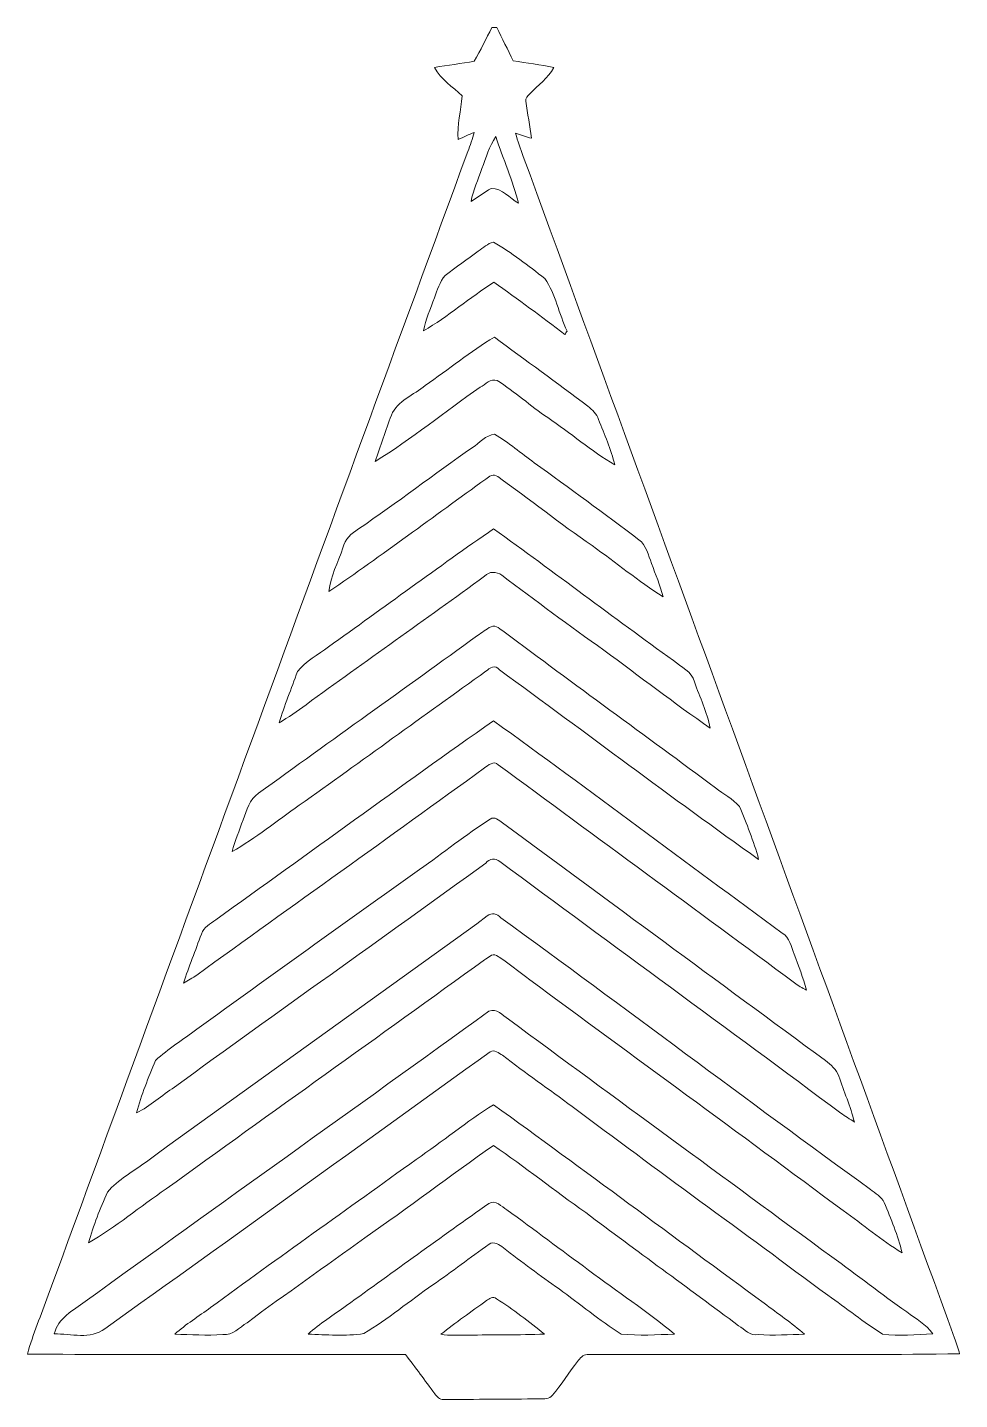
# Model space of a CAD drawing. Header units: centimetres. Extents: x -10.9 to 10.9, y -16 to 16.
import ezdxf

# ---------------------------------------------------------------- set-up
doc = ezdxf.new("R2010")
doc.units = ezdxf.units.CM
doc.header["$MEASUREMENT"] = 0
doc.layers.add('Layer 1', color=7, linetype='Continuous')

msp = doc.modelspace()

# ---------------------------------------------------------------- linework, layer by layer
at = {"layer": 'Layer 1', "color": 8, "lineweight": 9}
for points, knots in [([(-0.03881, 16.01259), (-0.01024, 16.01259), (0.04656, 16.01259), (0.07514, 16.01259), (0.07514, 16.01259), (0.20602, 15.75401), (0.32984, 15.49189), (0.46072, 15.23295), (0.46072, 15.23295), (0.77646, 15.18215), (1.09466, 15.14335), (1.40828, 15.07808), (1.40828, 15.07808), (1.27705, 14.8255), (1.0354, 14.66322), (0.84419, 14.46108), (0.84419, 14.46108), (0.79974, 14.41592), (0.74365, 14.35948), (0.75529, 14.28927), (0.75529, 14.28927), (0.79163, 14.00035), (0.85125, 13.71425), (0.88511, 13.42497), (0.88511, 13.42497), (0.76023, 13.46201), (0.63887, 13.50681), (0.5154, 13.54703), (0.5154, 13.54703), (0.55915, 13.36041), (0.62723, 13.1812), (0.69567, 13.00234), (0.69567, 13.00234), (4.04953, 3.8093), (7.4094, -5.38161), (10.75443, -14.57818), (10.75443, -14.57818), (10.79818, -14.69883), (10.8391, -14.82124), (10.87085, -14.94613), (10.87085, -14.94613), (7.97596, -14.98564), (5.07999, -14.94718), (2.1851, -14.96412), (2.1851, -14.96412), (2.08386, -14.95812), (2.02353, -15.0576), (1.96179, -15.12146), (1.96179, -15.12146), (1.75401, -15.37651), (1.5889, -15.66473), (1.37442, -15.9145), (1.37442, -15.9145), (1.30704, -16.00905), (1.17298, -15.99776), (1.07314, -16.00058), (1.07314, -16.00058), (0.32737, -15.99811), (-0.41875, -16.01222), (-1.16453, -16.01257), (-1.16453, -16.01257), (-1.25554, -16.01363), (-1.32292, -15.94449), (-1.37231, -15.8764), (-1.37231, -15.8764), (-1.59633, -15.5709), (-1.81999, -15.26504), (-2.04965, -14.96412), (-2.04965, -14.96412), (-4.99005, -14.95107), (-7.9308, -14.97893), (-10.87085, -14.95107), (-10.87085, -14.95107), (-10.74244, -14.48152), (-10.55124, -14.03243), (-10.38649, -13.57558), (-10.38649, -13.57558), (-7.12012, -4.67853), (-3.8661, 4.22241), (-0.59832, 13.11876), (-0.59832, 13.11876), (-0.54293, 13.26445), (-0.49107, 13.41121), (-0.44909, 13.56149), (-0.44909, 13.56149), (-0.57997, 13.51634), (-0.70345, 13.45425), (-0.82798, 13.39463), (-0.82798, 13.39463), (-0.85091, 13.73859), (-0.76271, 14.07514), (-0.72955, 14.41522), (-0.72955, 14.41522), (-0.9518, 14.62547), (-1.22944, 14.79939), (-1.37337, 15.07879), (-1.37337, 15.07879), (-1.06575, 15.13241), (-0.75566, 15.17051), (-0.44768, 15.22343), (-0.44768, 15.22343), (-0.30128, 15.48096), (-0.17251, 15.74801), (-0.03881, 16.01259), (-0.03881, 16.01259), (-0.03881, 16.01259), (-0.03881, 16.01259), (-0.03881, 16.01259)], [0, 0, 0, 0, 0.03571429, 0.03571429, 0.03571429, 0.03571429, 0.07142857, 0.07142857, 0.07142857, 0.07142857, 0.10714286, 0.10714286, 0.10714286, 0.10714286, 0.14285714, 0.14285714, 0.14285714, 0.14285714, 0.17857143, 0.17857143, 0.17857143, 0.17857143, 0.21428571, 0.21428571, 0.21428571, 0.21428571, 0.25, 0.25, 0.25, 0.25, 0.28571429, 0.28571429, 0.28571429, 0.28571429, 0.32142857, 0.32142857, 0.32142857, 0.32142857, 0.35714286, 0.35714286, 0.35714286, 0.35714286, 0.39285714, 0.39285714, 0.39285714, 0.39285714, 0.42857143, 0.42857143, 0.42857143, 0.42857143, 0.46428571, 0.46428571, 0.46428571, 0.46428571, 0.5, 0.5, 0.5, 0.5, 0.53571429, 0.53571429, 0.53571429, 0.53571429, 0.57142857, 0.57142857, 0.57142857, 0.57142857, 0.60714286, 0.60714286, 0.60714286, 0.60714286, 0.64285714, 0.64285714, 0.64285714, 0.64285714, 0.67857143, 0.67857143, 0.67857143, 0.67857143, 0.71428571, 0.71428571, 0.71428571, 0.71428571, 0.75, 0.75, 0.75, 0.75, 0.78571429, 0.78571429, 0.78571429, 0.78571429, 0.82142857, 0.82142857, 0.82142857, 0.82142857, 0.85714286, 0.85714286, 0.85714286, 0.85714286, 0.89285714, 0.89285714, 0.89285714, 0.89285714, 0.92857143, 0.92857143, 0.92857143, 0.92857143, 1, 1, 1, 1]), ([(-0.272, 12.72012), (-0.35596, 12.46365), (-0.47873, 12.21706), (-0.52282, 11.94895), (-0.52282, 11.94895), (-0.36619, 12.04984), (-0.21873, 12.1659), (-0.05363, 12.25339), (-0.05363, 12.25339), (0.20637, 12.26115), (0.37288, 12.02479), (0.58455, 11.90838), (0.58455, 11.90838), (0.44873, 12.44072), (0.22859, 12.94519), (0.05115, 13.46377), (0.05115, 13.46377), (-0.09808, 13.23658), (-0.17075, 12.96988), (-0.272, 12.72012), (-0.272, 12.72012), (-0.272, 12.72012), (-0.272, 12.72012), (-0.272, 12.72012)], [0, 0, 0, 0, 0.14285714, 0.14285714, 0.14285714, 0.14285714, 0.28571429, 0.28571429, 0.28571429, 0.28571429, 0.42857143, 0.42857143, 0.42857143, 0.42857143, 0.57142857, 0.57142857, 0.57142857, 0.57142857, 0.71428571, 0.71428571, 0.71428571, 0.71428571, 1, 1, 1, 1]), ([(-0.3549, 10.79325), (-0.61031, 10.60063), (-0.87525, 10.42107), (-1.12501, 10.22175), (-1.12501, 10.22175), (-1.25484, 10.07428), (-1.31234, 9.88167), (-1.38007, 9.7014), (-1.38007, 9.7014), (-1.46615, 9.44563), (-1.58645, 9.19975), (-1.63231, 8.93234), (-1.63231, 8.93234), (-1.05481, 9.26254), (-0.55281, 9.70669), (0.00775, 10.0637), (0.00775, 10.0637), (0.56938, 9.67035), (1.12289, 9.26466), (1.66334, 8.84238), (1.66334, 8.84238), (1.68133, 8.87061), (1.69968, 8.89883), (1.71802, 8.92705), (1.71802, 8.92705), (1.52399, 9.32675), (1.45167, 9.78536), (1.19662, 10.1519), (1.19662, 10.1519), (0.80927, 10.45035), (0.42474, 10.76044), (-0.00212, 11.00209), (-0.00212, 11.00209), (-0.139, 10.97352), (-0.24025, 10.86415), (-0.3549, 10.79325), (-0.3549, 10.79325), (-0.3549, 10.79325), (-0.3549, 10.79325), (-0.3549, 10.79325)], [0, 0, 0, 0, 0.09090909, 0.09090909, 0.09090909, 0.09090909, 0.18181818, 0.18181818, 0.18181818, 0.18181818, 0.27272727, 0.27272727, 0.27272727, 0.27272727, 0.36363636, 0.36363636, 0.36363636, 0.36363636, 0.45454545, 0.45454545, 0.45454545, 0.45454545, 0.54545455, 0.54545455, 0.54545455, 0.54545455, 0.63636364, 0.63636364, 0.63636364, 0.63636364, 0.72727273, 0.72727273, 0.72727273, 0.72727273, 0.81818182, 0.81818182, 0.81818182, 0.81818182, 1, 1, 1, 1]), ([(-1.59209, 7.65811), (-1.85456, 7.42916), (-2.24367, 7.30745), (-2.38161, 6.96102), (-2.38161, 6.96102), (-2.51743, 6.60507), (-2.63949, 6.24347), (-2.76085, 5.88187), (-2.76085, 5.88187), (-1.9103, 6.40787), (-1.13313, 7.04216), (-0.31292, 7.61295), (-0.31292, 7.61295), (-0.18698, 7.67963), (-0.07585, 7.82497), (0.08713, 7.77206), (0.08713, 7.77206), (0.49847, 7.50994), (0.86077, 7.17868), (1.26435, 6.90493), (1.26435, 6.90493), (1.79246, 6.5458), (2.28105, 6.12952), (2.82927, 5.80003), (2.82927, 5.80003), (2.73931, 6.16586), (2.58797, 6.51299), (2.44933, 6.86224), (2.44933, 6.86224), (2.41371, 6.99771), (2.30187, 7.08485), (2.20275, 7.17269), (2.20275, 7.17269), (1.48201, 7.71773), (0.74647, 8.24266), (0.02292, 8.78382), (0.02292, 8.78382), (-0.54399, 8.45151), (-1.0474, 8.02394), (-1.59209, 7.65811), (-1.59209, 7.65811), (-1.59209, 7.65811), (-1.59209, 7.65811), (-1.59209, 7.65811)], [0, 0, 0, 0, 0.08333333, 0.08333333, 0.08333333, 0.08333333, 0.16666667, 0.16666667, 0.16666667, 0.16666667, 0.25, 0.25, 0.25, 0.25, 0.33333333, 0.33333333, 0.33333333, 0.33333333, 0.41666667, 0.41666667, 0.41666667, 0.41666667, 0.5, 0.5, 0.5, 0.5, 0.58333333, 0.58333333, 0.58333333, 0.58333333, 0.66666667, 0.66666667, 0.66666667, 0.66666667, 0.75, 0.75, 0.75, 0.75, 0.83333333, 0.83333333, 0.83333333, 0.83333333, 1, 1, 1, 1]), ([(-0.49319, 6.20643), (-1.38431, 5.58237), (-2.25002, 4.92267), (-3.14643, 4.30637), (-3.14643, 4.30637), (-3.31153, 4.20124), (-3.4731, 4.06895), (-3.51367, 3.8661), (-3.51367, 3.8661), (-3.61915, 3.52532), (-3.81036, 3.205), (-3.83752, 2.8441), (-3.83752, 2.8441), (-2.60139, 3.695), (-1.39912, 4.59494), (-0.18028, 5.47018), (-0.18028, 5.47018), (-0.10584, 5.53721), (0.0074, 5.6053), (0.09842, 5.52769), (0.09842, 5.52769), (0.83996, 5.00205), (1.55222, 4.43549), (2.2994, 3.9169), (2.2994, 3.9169), (2.85679, 3.52602), (3.37996, 3.0854), (3.95816, 2.72416), (3.95816, 2.72416), (3.88725, 2.9898), (3.77789, 3.24345), (3.68793, 3.50239), (3.68793, 3.50239), (3.60785, 3.69254), (3.56728, 3.92502), (3.39125, 4.05625), (3.39125, 4.05625), (2.58409, 4.66267), (1.77023, 5.26099), (0.95179, 5.85189), (0.95179, 5.85189), (0.64346, 6.07379), (0.35454, 6.32426), (0.02645, 6.51687), (0.02645, 6.51687), (-0.18275, 6.50065), (-0.32456, 6.30697), (-0.49319, 6.20643), (-0.49319, 6.20643), (-0.49319, 6.20643), (-0.49319, 6.20643), (-0.49319, 6.20643)], [0, 0, 0, 0, 0.07142857, 0.07142857, 0.07142857, 0.07142857, 0.14285714, 0.14285714, 0.14285714, 0.14285714, 0.21428571, 0.21428571, 0.21428571, 0.21428571, 0.28571429, 0.28571429, 0.28571429, 0.28571429, 0.35714286, 0.35714286, 0.35714286, 0.35714286, 0.42857143, 0.42857143, 0.42857143, 0.42857143, 0.5, 0.5, 0.5, 0.5, 0.57142857, 0.57142857, 0.57142857, 0.57142857, 0.64285714, 0.64285714, 0.64285714, 0.64285714, 0.71428571, 0.71428571, 0.71428571, 0.71428571, 0.78571429, 0.78571429, 0.78571429, 0.78571429, 0.85714286, 0.85714286, 0.85714286, 0.85714286, 1, 1, 1, 1]), ([(-3.84881, 1.55435), (-4.09293, 1.36914), (-4.38821, 1.22697), (-4.57165, 0.97615), (-4.57165, 0.97615), (-4.71947, 0.58033), (-4.87222, 0.18487), (-5.00275, -0.2173), (-5.00275, -0.2173), (-4.78191, -0.09348), (-4.57977, 0.05998), (-4.37269, 0.20533), (-4.37269, 0.20533), (-2.9898, 1.21215), (-1.59386, 2.19993), (-0.20779, 3.20217), (-0.20779, 3.20217), (-0.10372, 3.32177), (0.07584, 3.31894), (0.19226, 3.22475), (0.19226, 3.22475), (0.98248, 2.63632), (1.772, 2.04683), (2.57598, 1.47674), (2.57598, 1.47674), (3.40183, 0.87102), (4.21111, 0.24166), (5.05354, -0.34077), (5.05354, -0.34077), (4.98474, 0.03352), (4.81225, 0.37854), (4.68876, 0.73555), (4.68876, 0.73555), (4.62738, 0.97932), (4.3762, 1.08374), (4.20052, 1.23332), (4.20052, 1.23332), (2.78976, 2.24403), (1.41111, 3.29884), (0.0014, 4.3106), (0.0014, 4.3106), (-1.29505, 3.41067), (-2.56541, 2.47298), (-3.84881, 1.55435), (-3.84881, 1.55435), (-3.84881, 1.55435), (-3.84881, 1.55435), (-3.84881, 1.55435)], [0, 0, 0, 0, 0.07692308, 0.07692308, 0.07692308, 0.07692308, 0.15384615, 0.15384615, 0.15384615, 0.15384615, 0.23076923, 0.23076923, 0.23076923, 0.23076923, 0.30769231, 0.30769231, 0.30769231, 0.30769231, 0.38461538, 0.38461538, 0.38461538, 0.38461538, 0.46153846, 0.46153846, 0.46153846, 0.46153846, 0.53846154, 0.53846154, 0.53846154, 0.53846154, 0.61538462, 0.61538462, 0.61538462, 0.61538462, 0.69230769, 0.69230769, 0.69230769, 0.69230769, 0.76923077, 0.76923077, 0.76923077, 0.76923077, 0.84615385, 0.84615385, 0.84615385, 0.84615385, 1, 1, 1, 1]), ([(-0.05539, 2.02601), (-0.16899, 1.9678), (-0.27094, 1.88984), (-0.37571, 1.81823), (-0.37571, 1.81823), (-2.07258, 0.58456), (-3.78249, -0.6304), (-5.48111, -1.86125), (-5.48111, -1.86125), (-5.69631, -2.00165), (-5.75346, -2.262), (-5.84236, -2.48602), (-5.84236, -2.48602), (-5.92456, -2.73331), (-6.03956, -2.97003), (-6.09706, -3.22508), (-6.09706, -3.22508), (-5.54426, -2.909), (-5.05178, -2.5026), (-4.52967, -2.141), (-4.52967, -2.141), (-3.07376, -1.1056), (-1.62984, -0.05361), (-0.1771, 0.98567), (-0.1771, 0.98567), (-0.09455, 1.05446), (0.04903, 1.155), (0.13899, 1.01636), (0.13899, 1.01636), (2.15899, -0.45013), (4.1469, -1.96179), (6.18385, -3.405), (6.18385, -3.405), (6.07378, -2.98061), (5.90127, -2.5735), (5.73476, -2.16922), (5.73476, -2.16922), (5.58306, -1.99001), (5.36187, -1.88312), (5.18089, -1.73707), (5.18089, -1.73707), (3.54118, -0.51787), (1.88453, 0.6784), (0.24941, 1.90395), (0.24941, 1.90395), (0.16157, 1.95405), (0.05961, 2.07717), (-0.05539, 2.02601), (-0.05539, 2.02601), (-0.05539, 2.02601), (-0.05539, 2.02601), (-0.05539, 2.02601)], [0, 0, 0, 0, 0.07142857, 0.07142857, 0.07142857, 0.07142857, 0.14285714, 0.14285714, 0.14285714, 0.14285714, 0.21428571, 0.21428571, 0.21428571, 0.21428571, 0.28571429, 0.28571429, 0.28571429, 0.28571429, 0.35714286, 0.35714286, 0.35714286, 0.35714286, 0.42857143, 0.42857143, 0.42857143, 0.42857143, 0.5, 0.5, 0.5, 0.5, 0.57142857, 0.57142857, 0.57142857, 0.57142857, 0.64285714, 0.64285714, 0.64285714, 0.64285714, 0.71428571, 0.71428571, 0.71428571, 0.71428571, 0.78571429, 0.78571429, 0.78571429, 0.78571429, 0.85714286, 0.85714286, 0.85714286, 0.85714286, 1, 1, 1, 1]), ([(-6.47877, -4.814), (-6.6033, -4.90925), (-6.76452, -4.98756), (-6.81356, -5.14949), (-6.81356, -5.14949), (-6.9529, -5.5319), (-7.10566, -5.90937), (-7.23266, -6.29637), (-7.23266, -6.29637), (-7.12612, -6.23463), (-7.01746, -6.17607), (-6.91727, -6.10446), (-6.91727, -6.10446), (-4.69125, -4.48097), (-2.43841, -2.89524), (-0.21203, -1.27246), (-0.21203, -1.27246), (-0.1263, -1.20967), (0.00846, -1.09395), (0.11253, -1.1952), (0.11253, -1.1952), (2.41088, -2.89665), (4.72157, -4.58293), (7.01887, -6.28649), (7.01887, -6.28649), (7.10565, -6.35246), (7.2009, -6.4082), (7.30003, -6.45477), (7.30003, -6.45477), (7.22701, -6.16901), (7.112, -5.89596), (7.0164, -5.61798), (7.0164, -5.61798), (6.93738, -5.44723), (6.91621, -5.22533), (6.73383, -5.1262), (6.73383, -5.1262), (4.4845, -3.48155), (2.26306, -1.79845), (0.00035, -0.1725), (0.00035, -0.1725), (-2.17735, -1.69368), (-4.31554, -3.272), (-6.47877, -4.814), (-6.47877, -4.814), (-6.47877, -4.814), (-6.47877, -4.814), (-6.47877, -4.814)], [0, 0, 0, 0, 0.07692308, 0.07692308, 0.07692308, 0.07692308, 0.15384615, 0.15384615, 0.15384615, 0.15384615, 0.23076923, 0.23076923, 0.23076923, 0.23076923, 0.30769231, 0.30769231, 0.30769231, 0.30769231, 0.38461538, 0.38461538, 0.38461538, 0.38461538, 0.46153846, 0.46153846, 0.46153846, 0.46153846, 0.53846154, 0.53846154, 0.53846154, 0.53846154, 0.61538462, 0.61538462, 0.61538462, 0.61538462, 0.69230769, 0.69230769, 0.69230769, 0.69230769, 0.76923077, 0.76923077, 0.76923077, 0.76923077, 0.84615385, 0.84615385, 0.84615385, 0.84615385, 1, 1, 1, 1]), ([(-0.07832, -2.46555), (-0.64594, -2.83103), (-1.17299, -3.25472), (-1.7265, -3.64066), (-1.7265, -3.64066), (-3.4597, -4.88067), (-5.19642, -6.11575), (-6.91833, -7.37093), (-6.91833, -7.37093), (-7.24253, -7.60905), (-7.59143, -7.82072), (-7.88247, -8.09942), (-7.88247, -8.09942), (-8.04863, -8.49876), (-8.22114, -8.90198), (-8.32486, -9.32355), (-8.32486, -9.32355), (-8.0063, -9.16057), (-7.73995, -8.91504), (-7.44115, -8.7203), (-7.44115, -8.7203), (-5.0278, -6.96735), (-2.59539, -5.24086), (-0.18028, -3.49037), (-0.18028, -3.49037), (-0.09208, -3.38807), (0.04621, -3.36796), (0.1464, -3.45651), (0.1464, -3.45651), (2.7947, -5.41936), (5.45748, -7.36317), (8.10401, -9.32814), (8.10401, -9.32814), (8.20738, -9.39834), (8.31286, -9.4696), (8.41939, -9.53734), (8.41939, -9.53734), (8.32555, -9.17045), (8.17422, -8.82226), (8.05321, -8.46454), (8.05321, -8.46454), (8.00524, -8.30438), (7.86448, -8.20348), (7.74312, -8.10047), (7.74312, -8.10047), (5.22957, -6.25262), (2.71991, -4.39878), (0.20743, -2.54987), (0.20743, -2.54987), (0.12982, -2.49907), (0.02081, -2.39394), (-0.07832, -2.46555), (-0.07832, -2.46555), (-0.07832, -2.46555), (-0.07832, -2.46555), (-0.07832, -2.46555)], [0, 0, 0, 0, 0.06666667, 0.06666667, 0.06666667, 0.06666667, 0.13333333, 0.13333333, 0.13333333, 0.13333333, 0.2, 0.2, 0.2, 0.2, 0.26666667, 0.26666667, 0.26666667, 0.26666667, 0.33333333, 0.33333333, 0.33333333, 0.33333333, 0.4, 0.4, 0.4, 0.4, 0.46666667, 0.46666667, 0.46666667, 0.46666667, 0.53333333, 0.53333333, 0.53333333, 0.53333333, 0.6, 0.6, 0.6, 0.6, 0.66666667, 0.66666667, 0.66666667, 0.66666667, 0.73333333, 0.73333333, 0.73333333, 0.73333333, 0.8, 0.8, 0.8, 0.8, 0.86666667, 0.86666667, 0.86666667, 0.86666667, 1, 1, 1, 1]), ([(-0.14535, -4.72686), (-2.78201, -6.65655), (-5.45783, -8.53333), (-8.09555, -10.46197), (-8.09555, -10.46197), (-8.4014, -10.69268), (-8.75419, -10.87507), (-9.00572, -11.16999), (-9.00572, -11.16999), (-9.17716, -11.55487), (-9.33274, -11.94998), (-9.44457, -12.35709), (-9.44457, -12.35709), (-8.81134, -11.9842), (-8.24336, -11.51007), (-7.63518, -11.09873), (-7.63518, -11.09873), (-5.16714, -9.30768), (-2.68147, -7.54167), (-0.21379, -5.75062), (-0.21379, -5.75062), (-0.13618, -5.70899), (-0.03211, -5.59081), (0.06843, -5.65043), (0.06843, -5.65043), (0.34184, -5.8173), (0.58702, -6.02579), (0.8456, -6.21452), (0.8456, -6.21452), (3.27871, -8.01616), (5.72947, -9.79345), (8.15623, -11.60391), (8.15623, -11.60391), (8.61731, -11.92741), (9.0477, -12.295), (9.531, -12.58675), (9.531, -12.58675), (9.43328, -12.18317), (9.26924, -11.79864), (9.11472, -11.41517), (9.11472, -11.41517), (9.04911, -11.27724), (8.90553, -11.20033), (8.79298, -11.1079), (8.79298, -11.1079), (5.90162, -9.02017), (3.05999, -6.86434), (0.17391, -4.7699), (0.17391, -4.7699), (0.08572, -4.6743), (-0.04446, -4.63549), (-0.14535, -4.72686), (-0.14535, -4.72686), (-0.14535, -4.72686), (-0.14535, -4.72686), (-0.14535, -4.72686)], [0, 0, 0, 0, 0.06666667, 0.06666667, 0.06666667, 0.06666667, 0.13333333, 0.13333333, 0.13333333, 0.13333333, 0.2, 0.2, 0.2, 0.2, 0.26666667, 0.26666667, 0.26666667, 0.26666667, 0.33333333, 0.33333333, 0.33333333, 0.33333333, 0.4, 0.4, 0.4, 0.4, 0.46666667, 0.46666667, 0.46666667, 0.46666667, 0.53333333, 0.53333333, 0.53333333, 0.53333333, 0.6, 0.6, 0.6, 0.6, 0.66666667, 0.66666667, 0.66666667, 0.66666667, 0.73333333, 0.73333333, 0.73333333, 0.73333333, 0.8, 0.8, 0.8, 0.8, 0.86666667, 0.86666667, 0.86666667, 0.86666667, 1, 1, 1, 1]), ([(-0.10901, -6.95183), (-3.24239, -9.21596), (-6.39022, -11.46174), (-9.52571, -13.72446), (-9.52571, -13.72446), (-9.80723, -13.92907), (-10.16247, -14.11357), (-10.24679, -14.48046), (-10.24679, -14.48046), (-9.85662, -14.4727), (-9.40118, -14.62122), (-9.06781, -14.35946), (-9.06781, -14.35946), (-6.06108, -12.22021), (-3.07658, -10.04886), (-0.07973, -7.89692), (-0.07973, -7.89692), (0.02187, -7.83554), (0.12629, -7.92373), (0.20849, -7.97806), (0.20849, -7.97806), (0.74012, -8.39222), (1.29751, -8.77146), (1.83585, -9.17645), (1.83585, -9.17645), (3.81529, -10.65635), (5.81696, -12.10626), (7.79992, -13.58088), (7.79992, -13.58088), (8.23137, -13.87439), (8.63142, -14.21376), (9.07768, -14.48575), (9.07768, -14.48575), (9.46186, -14.54043), (9.85731, -14.49669), (10.24467, -14.47693), (10.24467, -14.47693), (10.08768, -14.25962), (9.84921, -14.1238), (9.63825, -13.96752), (9.63825, -13.96752), (9.04099, -13.5583), (8.48008, -13.10004), (7.88917, -12.68235), (7.88917, -12.68235), (5.37634, -10.83168), (2.85926, -8.98736), (0.34748, -7.13492), (0.34748, -7.13492), (0.21096, -7.05131), (0.07619, -6.86116), (-0.10901, -6.95183), (-0.10901, -6.95183), (-0.10901, -6.95183), (-0.10901, -6.95183), (-0.10901, -6.95183)], [0, 0, 0, 0, 0.06666667, 0.06666667, 0.06666667, 0.06666667, 0.13333333, 0.13333333, 0.13333333, 0.13333333, 0.2, 0.2, 0.2, 0.2, 0.26666667, 0.26666667, 0.26666667, 0.26666667, 0.33333333, 0.33333333, 0.33333333, 0.33333333, 0.4, 0.4, 0.4, 0.4, 0.46666667, 0.46666667, 0.46666667, 0.46666667, 0.53333333, 0.53333333, 0.53333333, 0.53333333, 0.6, 0.6, 0.6, 0.6, 0.66666667, 0.66666667, 0.66666667, 0.66666667, 0.73333333, 0.73333333, 0.73333333, 0.73333333, 0.8, 0.8, 0.8, 0.8, 0.86666667, 0.86666667, 0.86666667, 0.86666667, 1, 1, 1, 1]), ([(-0.00353, -9.13094), (-0.62442, -9.52499), (-1.19416, -9.99383), (-1.80129, -10.40835), (-1.80129, -10.40835), (-3.39973, -11.56158), (-5.01051, -12.69823), (-6.59836, -13.86592), (-6.59836, -13.86592), (-6.87811, -14.07018), (-7.17374, -14.25433), (-7.43198, -14.48716), (-7.43198, -14.48716), (-7.06015, -14.50339), (-6.68691, -14.51997), (-6.31473, -14.49704), (-6.31473, -14.49704), (-6.08472, -14.5168), (-5.92561, -14.32912), (-5.74887, -14.22117), (-5.74887, -14.22117), (-4.84329, -13.54807), (-3.91831, -12.90143), (-3.00356, -12.24138), (-3.00356, -12.24138), (-1.9925, -11.53688), (-1.01177, -10.7897), (-0.00142, -10.08379), (-0.00142, -10.08379), (0.73095, -10.58473), (1.42451, -11.1386), (2.15053, -11.64871), (2.15053, -11.64871), (3.33304, -12.53806), (4.53142, -13.40625), (5.71783, -14.29102), (5.71783, -14.29102), (5.85647, -14.38239), (5.98594, -14.5302), (6.17397, -14.4988), (6.17397, -14.4988), (6.53486, -14.51856), (6.89646, -14.50233), (7.2577, -14.4861), (7.2577, -14.4861), (6.95608, -14.22928), (6.63011, -14.00245), (6.31296, -13.76573), (6.31296, -13.76573), (4.20935, -12.21845), (2.11278, -10.66058), (-0.00353, -9.13094), (-0.00353, -9.13094), (-0.00353, -9.13094), (-0.00353, -9.13094), (-0.00353, -9.13094)], [0, 0, 0, 0, 0.06666667, 0.06666667, 0.06666667, 0.06666667, 0.13333333, 0.13333333, 0.13333333, 0.13333333, 0.2, 0.2, 0.2, 0.2, 0.26666667, 0.26666667, 0.26666667, 0.26666667, 0.33333333, 0.33333333, 0.33333333, 0.33333333, 0.4, 0.4, 0.4, 0.4, 0.46666667, 0.46666667, 0.46666667, 0.46666667, 0.53333333, 0.53333333, 0.53333333, 0.53333333, 0.6, 0.6, 0.6, 0.6, 0.66666667, 0.66666667, 0.66666667, 0.66666667, 0.73333333, 0.73333333, 0.73333333, 0.73333333, 0.8, 0.8, 0.8, 0.8, 0.86666667, 0.86666667, 0.86666667, 0.86666667, 1, 1, 1, 1]), ([(-0.10655, -11.43563), (-1.22273, -12.21951), (-2.32234, -13.02807), (-3.43253, -13.82112), (-3.43253, -13.82112), (-3.73098, -14.04266), (-4.05095, -14.23704), (-4.32683, -14.48751), (-4.32683, -14.48751), (-3.89397, -14.4981), (-3.4537, -14.54008), (-3.02472, -14.47305), (-3.02472, -14.47305), (-2.46098, -14.13438), (-1.9544, -13.7114), (-1.41535, -13.3357), (-1.41535, -13.3357), (-0.96944, -13.03231), (-0.5454, -12.69752), (-0.10302, -12.38919), (-0.10302, -12.38919), (0.01164, -12.30629), (0.13899, -12.40436), (0.23389, -12.47068), (0.23389, -12.47068), (0.65545, -12.80441), (1.08972, -13.12156), (1.52858, -13.43271), (1.52858, -13.43271), (2.01471, -13.77773), (2.47262, -14.16472), (2.97497, -14.48575), (2.97497, -14.48575), (3.38984, -14.52773), (3.80788, -14.50268), (4.22415, -14.48575), (4.22415, -14.48575), (3.57928, -13.95658), (2.88501, -13.49233), (2.21897, -12.99138), (2.21897, -12.99138), (1.57903, -12.52642), (0.94932, -12.04806), (0.30973, -11.5831), (0.30973, -11.5831), (0.18309, -11.51219), (0.0582, -11.3425), (-0.10655, -11.43563), (-0.10655, -11.43563), (-0.10655, -11.43563), (-0.10655, -11.43563), (-0.10655, -11.43563)], [0, 0, 0, 0, 0.07142857, 0.07142857, 0.07142857, 0.07142857, 0.14285714, 0.14285714, 0.14285714, 0.14285714, 0.21428571, 0.21428571, 0.21428571, 0.21428571, 0.28571429, 0.28571429, 0.28571429, 0.28571429, 0.35714286, 0.35714286, 0.35714286, 0.35714286, 0.42857143, 0.42857143, 0.42857143, 0.42857143, 0.5, 0.5, 0.5, 0.5, 0.57142857, 0.57142857, 0.57142857, 0.57142857, 0.64285714, 0.64285714, 0.64285714, 0.64285714, 0.71428571, 0.71428571, 0.71428571, 0.71428571, 0.78571429, 0.78571429, 0.78571429, 0.78571429, 0.85714286, 0.85714286, 0.85714286, 0.85714286, 1, 1, 1, 1]), ([(-0.16405, -13.70435), (-0.52106, -13.96258), (-0.8816, -14.21623), (-1.22661, -14.49069), (-1.22661, -14.49069), (-1.01918, -14.52632), (-0.80857, -14.5048), (-0.59938, -14.50903), (-0.59938, -14.50903), (-0.00283, -14.50163), (0.59372, -14.51009), (1.19027, -14.48575), (1.19027, -14.48575), (0.82655, -14.19788), (0.4639, -13.90226), (0.06773, -13.66096), (0.06773, -13.66096), (-0.00741, -13.57876), (-0.09878, -13.6659), (-0.16405, -13.70435)], [0, 0, 0, 0, 0.16666667, 0.16666667, 0.16666667, 0.16666667, 0.33333333, 0.33333333, 0.33333333, 0.33333333, 0.5, 0.5, 0.5, 0.5, 0.66666667, 0.66666667, 0.66666667, 0.66666667, 1, 1, 1, 1])]:
    msp.add_open_spline(points, degree=3, knots=knots, dxfattribs=at)

doc.saveas('drawing.dxf')
